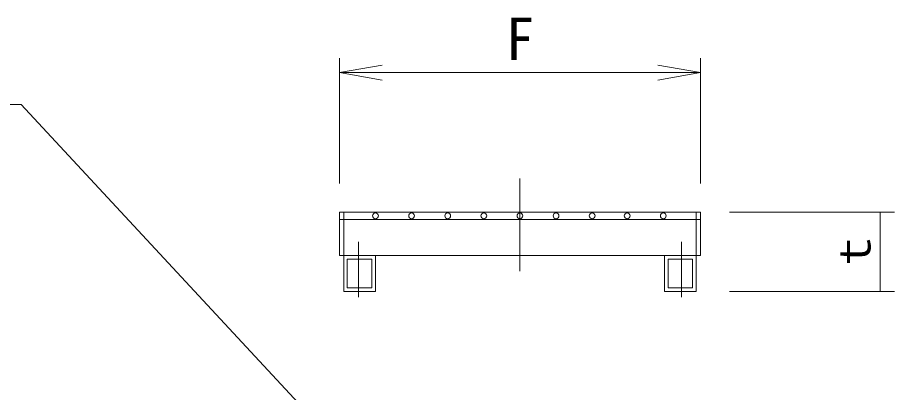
# Model space of a CAD drawing. Units: millimetres, scale not verified. Extents: x -9827 to 24783, y 2654 to 14130.
# Drawn here: x 8536 to 9750, y 8349 to 8869 of the extents above; entities that cross this region are included whole.
import ezdxf
from ezdxf.enums import TextEntityAlignment as Align

# ---------------------------------------------------------------- set-up
doc = ezdxf.new("R2010")
doc.units = ezdxf.units.MM
doc.header["$LTSCALE"] = 20
doc.layers.add('Layer1', color=4, linetype='Continuous', lineweight=18)
doc.styles.add('ＭＳ ゴシック-5.0-0.0', font='')
doc.styles.get('ＭＳ ゴシック-5.0-0.0').set_extended_font_data('ＭＳ ゴシック-5.0-0.0')

msp = doc.modelspace()

# ---------------------------------------------------------------- linework, layer by layer
at = {"layer": 'Layer1'}
for p, q in [((8981.7, 8639.25), (8981.7, 8812.82)), ((8981.7, 8792.82), (9040.78, 8803.24)), ((9481.7, 8792.82), (9422.61, 8803.24)), ((9481.7, 8639.25), (9481.7, 8812.82)), ((8981.7, 8792.82), (9040.78, 8782.4)), ((8981.7, 8792.82), (9481.7, 8792.82)), ((9481.7, 8792.82), (9422.61, 8782.4)), ((8541.01, 8748.69), (7885.94, 8748.69)), ((8541.01, 8748.69), (8969.22, 8287.43)), ((9231.7, 8517.35), (9231.7, 8646.13)), ((8981.7, 8599.25), (9481.7, 8599.25)), ((8981.7, 8539.25), (8981.7, 8599.25)), ((8987.7, 8489.25), (8987.7, 8599.25)), ((9475.7, 8489.25), (9475.7, 8599.25)), ((9481.7, 8539.25), (9481.7, 8599.25)), ((9521.7, 8599.25), (9750.21, 8599.25)), ((9730.21, 8489.25), (9730.21, 8599.25)), ((8981.7, 8589.25), (9481.7, 8589.25)), ((9008.2, 8558.12), (9008.2, 8481.49)), ((9455.2, 8558.12), (9455.2, 8481.49)), ((8981.7, 8539.25), (9481.7, 8539.25)), ((9031.7, 8489.25), (9031.7, 8539.25)), ((9431.7, 8489.25), (9431.7, 8539.25)), ((9026.7, 8534.25), (8992.7, 8534.25)), ((8992.7, 8494.25), (8992.7, 8534.25)), ((9026.7, 8494.25), (9026.7, 8534.25)), ((9470.7, 8534.25), (9436.7, 8534.25)), ((9436.7, 8494.25), (9436.7, 8534.25)), ((9470.7, 8494.25), (9470.7, 8534.25)), ((9031.7, 8489.25), (8987.7, 8489.25)), ((9026.7, 8494.25), (8992.7, 8494.25)), ((9431.7, 8489.25), (9475.7, 8489.25)), ((9436.7, 8494.25), (9470.7, 8494.25)), ((9521.7, 8489.25), (9750.21, 8489.25))]:
    msp.add_line(p, q, dxfattribs=at)
for centre in [(9031.7, 8594.25), (9081.7, 8594.25), (9131.7, 8594.25), (9181.7, 8594.25), (9231.7, 8594.25), (9281.7, 8594.25), (9331.7, 8594.25), (9380.2, 8594.25), (9430.2, 8594.25)]:
    msp.add_circle(centre, 4, dxfattribs=at)

# ---------------------------------------------------------------- texts
at = {"layer": 'Layer1', "color": 7, "style": 'ＭＳ ゴシック-5.0-0.0'}
msp.add_text('F', height=58.65, dxfattribs=at).set_placement((9231.7, 8792.82), align=Align.BOTTOM_CENTER)
msp.add_text('ｔ', height=43.99, rotation=90, dxfattribs=at).set_placement((9730.21, 8544.57), align=Align.BOTTOM_CENTER)

doc.saveas('drawing.dxf')
